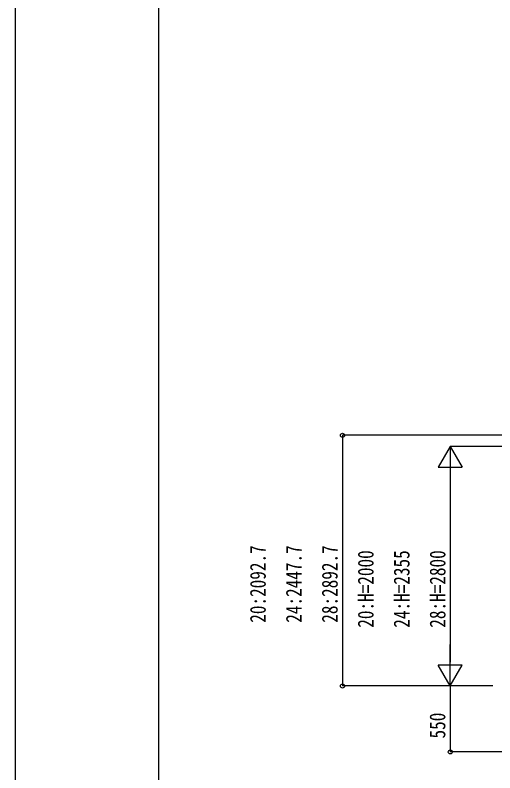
# Model space of a CAD drawing. Units: millimetres, scale not verified. Extents: x -21025 to 12615, y -14850 to 8910.
# Drawn here: x -21025 to -17021, y -9295 to -2970 of the extents above; entities that cross this region are included whole.
import ezdxf
from ezdxf.enums import TextEntityAlignment as Align

# ---------------------------------------------------------------- set-up
doc = ezdxf.new("R2010")
doc.units = ezdxf.units.MM
doc.header["$LTSCALE"] = 40
doc.layers.add('0-7_YKK_D', color=6, linetype='Continuous')
doc.layers.add('0-8_YKK_ZWAK', color=7, linetype='Continuous')
doc.styles.add('ＭＳ ゴシック', font='')
doc.styles.get('ＭＳ ゴシック').set_extended_font_data('MS Gothic')

msp = doc.modelspace()

# ---------------------------------------------------------------- linework, layer by layer
at = {"layer": '0-7_YKK_D'}
for p, q in [((-16552.42, -6477.26), (-18293.42, -6477.26)), ((-18292.42, -6477.26), (-18292.42, -8570)), ((-17392.42, -6570.12), (-17492.42, -6743.33)), ((-16552.42, -6570.12), (-17393.42, -6570.12)), ((-17392.42, -6570.12), (-17292.42, -6743.33)), ((-17392.42, -6570.12), (-17392.42, -6916.53)), ((-17492.42, -6743.33), (-17292.42, -6743.33)), ((-17392.42, -6770.12), (-17392.42, -8370)), ((-17392.42, -8570), (-17392.42, -8223.59)), ((-17392.42, -8570), (-17492.42, -8396.79)), ((-17292.42, -8396.79), (-17492.42, -8396.79)), ((-17392.42, -8570), (-17292.42, -8396.79)), ((-17037.02, -8570), (-18293.42, -8570)), ((-17037.02, -8570), (-17393.42, -8570)), ((-17112.46, -8570), (-17393.42, -8570)), ((-17392.42, -8570), (-17392.42, -9120)), ((-16891.88, -9120), (-17393.42, -9120))]:
    msp.add_line(p, q, dxfattribs=at)
for centre in [(-18292.42, -6477.26), (-18292.42, -8570), (-17392.42, -9120)]:
    msp.add_circle(centre, 17, dxfattribs=at)
at = {"layer": '0-8_YKK_ZWAK'}
msp.add_line((-19824.92, -13070), (-19824.92, 8130), dxfattribs=at)
msp.add_lwpolyline([(-21025, -14850), (12615, -14850), (12615, 8910), (-21025, 8910)], close=True, dxfattribs=at)

# ---------------------------------------------------------------- texts
at = {"layer": '0-7_YKK_D', "style": 'ＭＳ ゴシック', "width": 0.8}
for s, p in [('20:2092.7', (-18893.42, -8042.03)), ('24:2447.7', (-18593.42, -8042.03)), ('28:2892.7', (-18293.42, -8042.03)), ('20:H=2000', (-17993.42, -8083.66)), ('24:H=2355', (-17693.42, -8083.66)), ('28:H=2800', (-17393.42, -8083.66)), ('550', (-17394.42, -9008.2))]:
    msp.add_text(s, height=132, rotation=90, dxfattribs=at).set_placement(p, align=Align.BOTTOM_LEFT)

doc.saveas('drawing.dxf')
